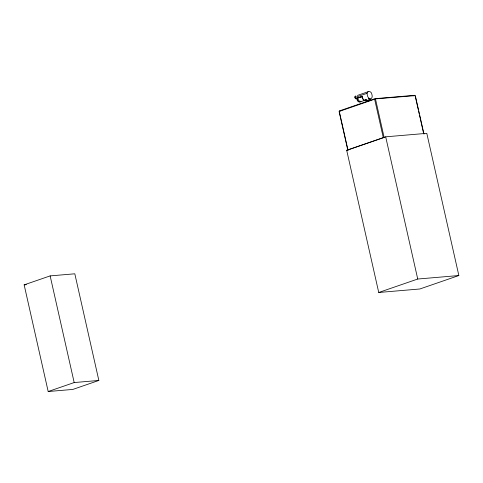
<?xml version="1.0" encoding="UTF-8"?>
<svg xmlns="http://www.w3.org/2000/svg" width="483" height="483" viewBox="0 0 483 483"><rect width="100%" height="100%" fill="white"/><g stroke="black" fill="none" stroke-linecap="round" stroke-linejoin="round"><path stroke-width="0.72" d="M339.078 111.422L347.814 150.189M367.014 93.34L367.442 92.362A4.027 2.669 71 0 1 370.624 92.09L371.469 92.959L372.079 95.181A3.478 2.306 71 0 1 370.503 98.743A3.478 2.306 71 0 1 367.406 95.58L367.014 93.34L355.09 97.451L355.44 98.749L362.286 96.443A3.091 2.047 71 0 0 363.482 99.438A3.091 2.047 71 0 0 365.752 99.987L360.3 101.871M362.286 96.443L355.44 98.749L354.896 96.835L355.844 95.972L354.92 96.685L355.09 97.451M357.348 95.447L368.076 91.746M413.267 95.791L414.68 95.302L374.856 98.689L339.501 110.879L340.998 110.752M346.691 150.273L385.688 136.822L426.803 133.332L458.85 275.533L419.854 288.985L378.738 292.481L346.691 150.273L348.183 150.147M24.15 284.861L50.147 275.896L74.817 273.801L98.852 380.453L72.855 389.425L48.185 391.52L24.15 284.861L26.39 284.674M48.185 391.52L74.183 382.554L98.852 380.453M378.738 292.481L417.735 279.029L458.85 275.533M355.403 98.659L355.259 97.644M375.442 98.882L415.314 95.616L423.989 134.129M367.062 99.993L366.682 100.029L368.372 101.279M368.964 98.792L370.654 100.047M368.583 98.828L370.835 100.494M355.397 97.995L355.693 98.713M355.246 97.94L355.536 98.635M415.126 95.767L418.242 109.575M418.568 111.03L419.22 113.934M419.552 115.389L420.204 118.293M420.53 119.748L423.645 133.556M385.688 136.822L417.735 279.029M375.49 99.003L384.178 137.649M50.147 275.896L74.183 382.554M362.027 96.455L362.135 97.397A3.478 2.306 71 0 0 365.915 100.337M366.452 101.593A2.349 1.733 85.1 0 1 365.655 99.456M368.783 98.381A2.349 1.733 85.1 0 1 368.855 101.068M366.555 100.198A2.349 1.733 85.1 0 1 366.482 99.383M369.604 98.309A2.349 1.733 85.1 0 1 369.912 100.265M360.783 101.394A3.091 2.047 71 0 1 358.338 101.605A3.091 2.047 71 0 1 356.834 98.321M360.155 101.557A2.741 1.817 71 0 1 357.879 100.766A2.741 1.817 71 0 1 357.172 97.644M360.892 101.176A2.626 1.739 71 0 1 358.966 100.712A2.626 1.739 71 0 1 357.951 98.164M360.632 96.986A2.071 1.371 71 0 1 361.043 97.403M374.633 99.208L339.271 111.404L347.953 149.917L383.309 137.721L374.633 99.208"/></g></svg>
